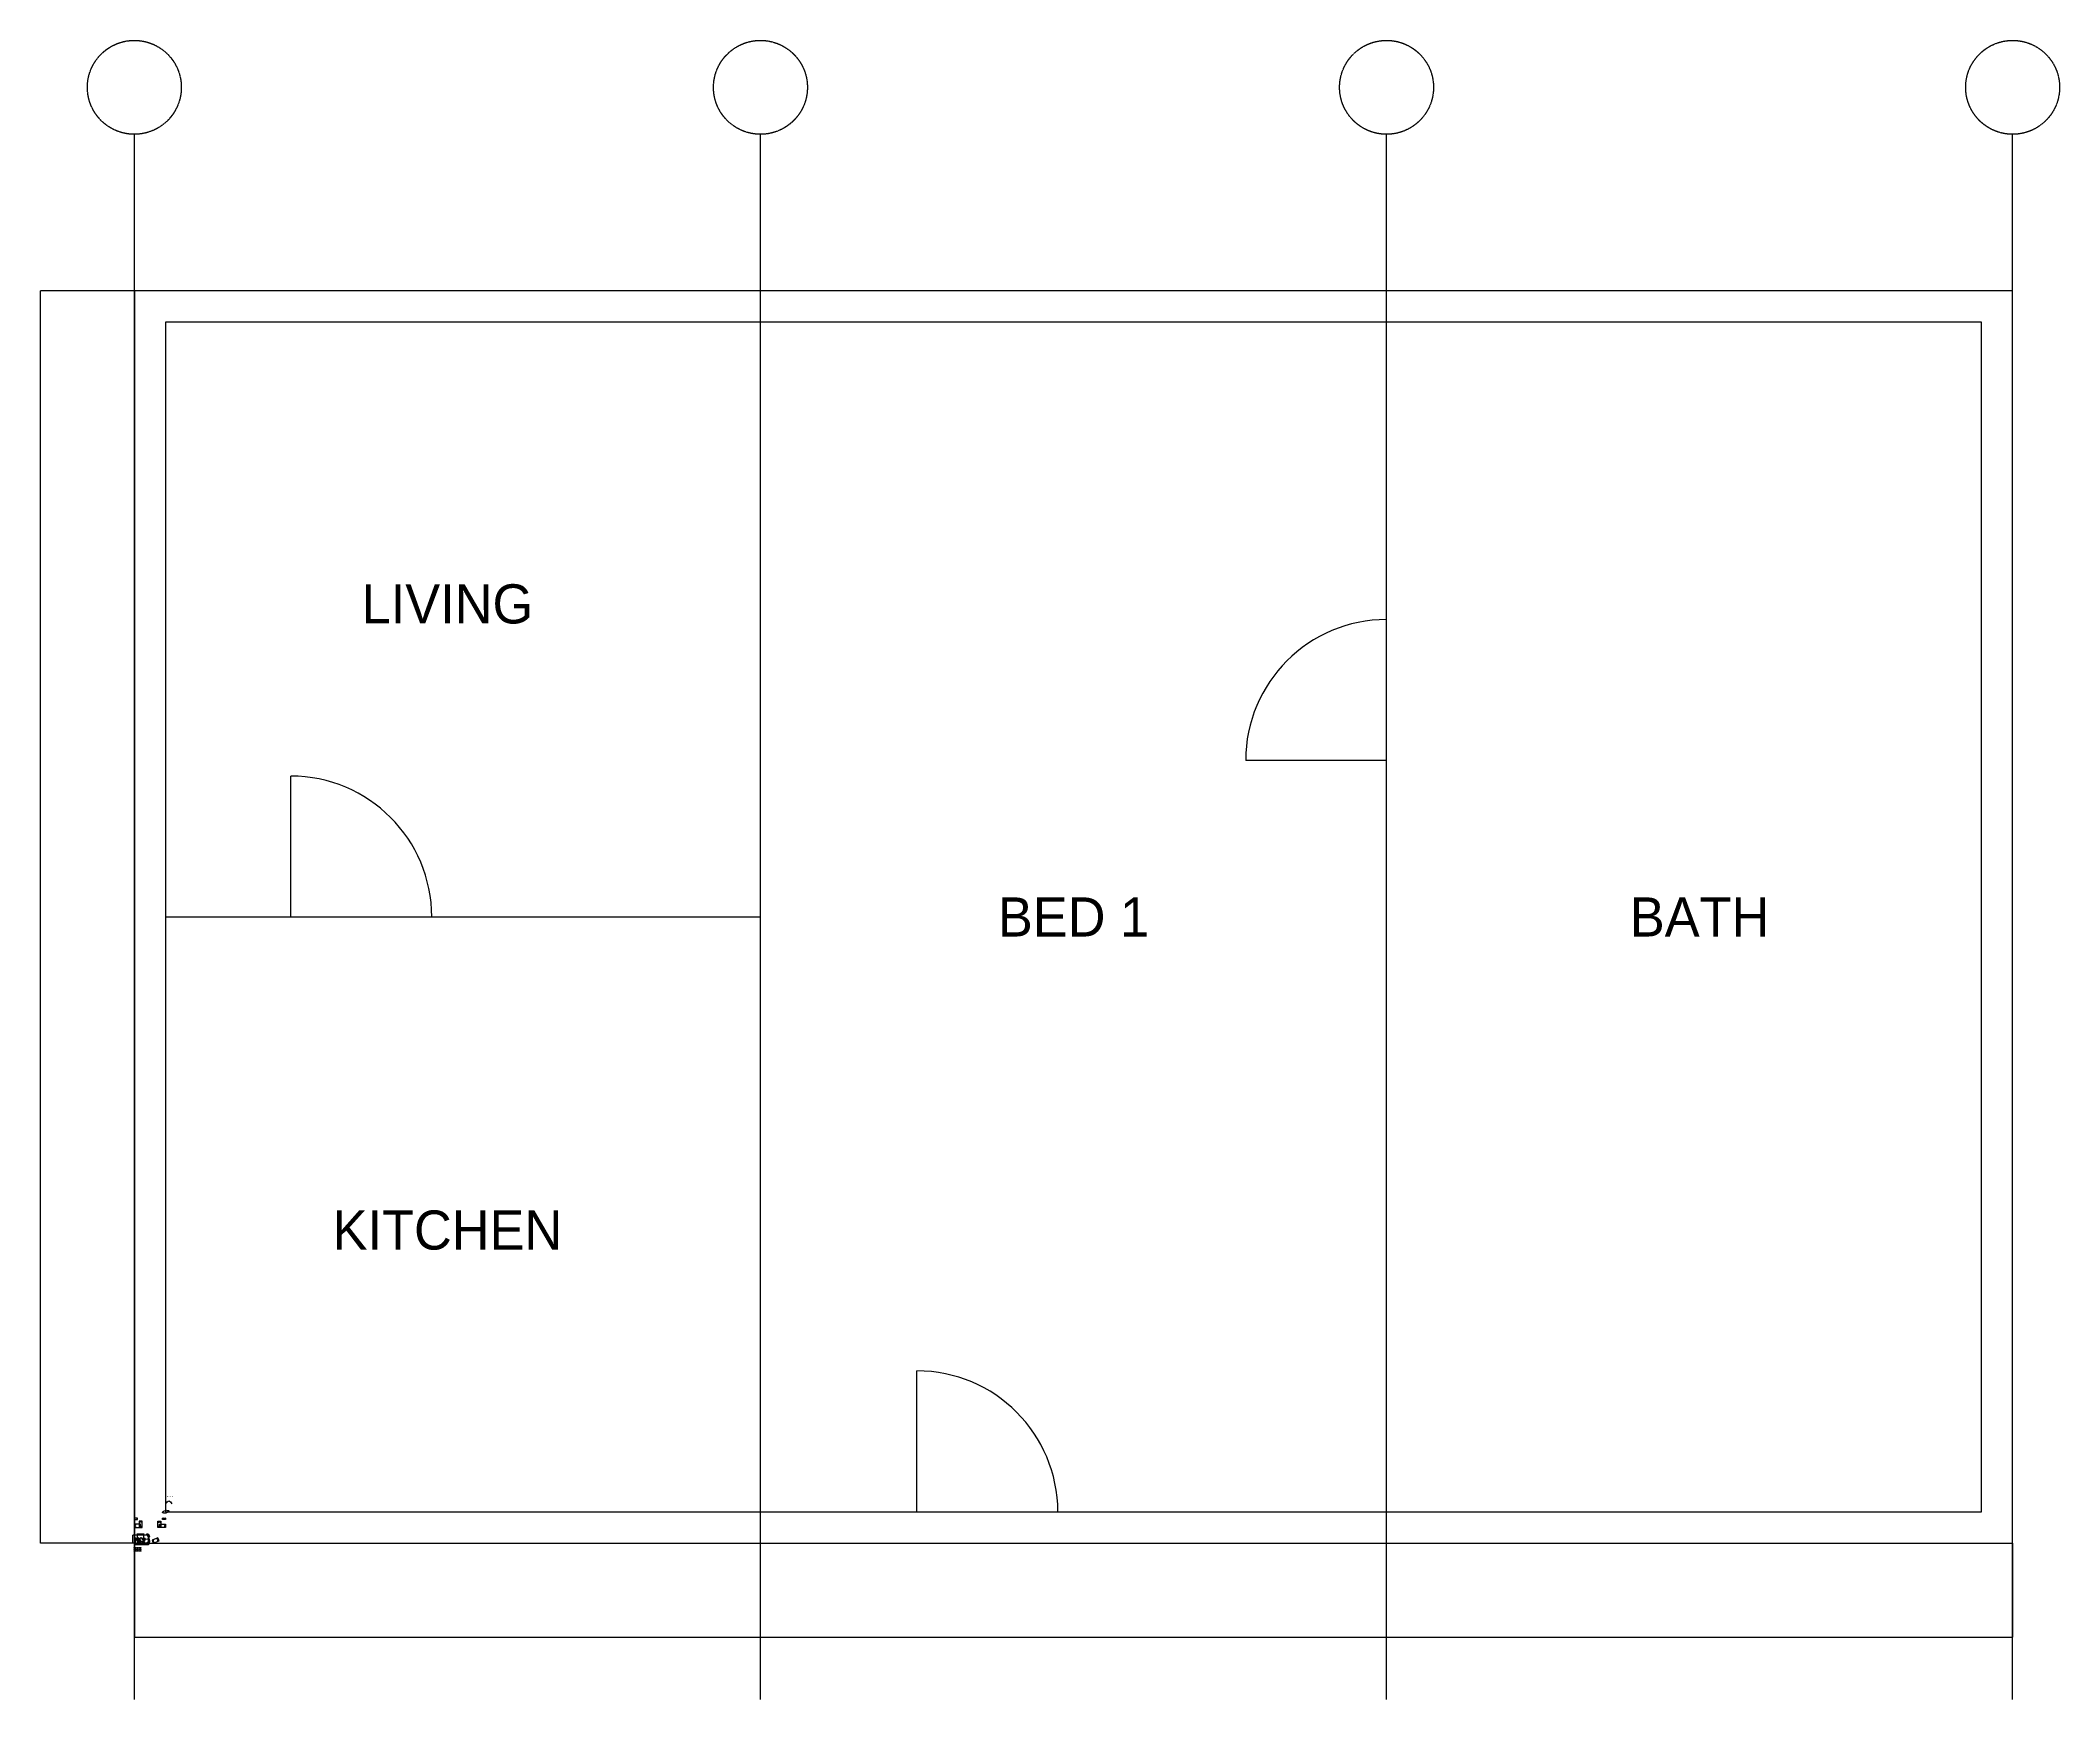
# Model space of a CAD drawing. Header units: metres. Extents: x -600 to 12300, y -1000 to 9600.
import ezdxf
from ezdxf.enums import TextEntityAlignment as Align

# ---------------------------------------------------------------- set-up
doc = ezdxf.new("R2010")
doc.units = ezdxf.units.M
doc.linetypes.add('CENTER', pattern=[5.08, 3.175, -0.635, 0.635, -0.635])
doc.linetypes.add('DASHED', pattern=[1.524, 1.27, -0.254])
for name, color, linetype in [('CENTER', 1, 'CENTER'), ('DIMS', 1, 'Continuous'), ('DOORS', 3, 'Continuous'), ('GRID', 8, 'DASHED'), ('HIDDEN', 5, 'Continuous'), ('OUTLINE', 7, 'Continuous'), ('P2D', 7, 'Continuous'), ('ROOMS', 2, 'Continuous'), ('WALLS', 7, 'Continuous'), ('WINDOWS', 4, 'Continuous')]:
    doc.layers.add(name, color=color, linetype=linetype)
doc.styles.add('OpenSansCondensed-Light', font='OpenSansCondensed-Light.ttf')
doc.dimstyles.new('EZ_CURVED', dxfattribs={"dimtxt": 0.25, "dimasz": 0.25, "dimexe": 0.375, "dimexo": 0.125, "dimgap": 0.1, "dimtad": 1, "dimlfac": 100, "dimzin": 12, "dimtxsty": 'OpenSansCondensed-Light', "dimcen": 2.5, "dimazin": 2, "dimtfac": 0.5, "dimtmove": 2, "dimatfit": 3, "dimarcsym": 2})
doc.dimstyles.new('EZ_RADIUS', dxfattribs={"dimtxt": 0.25, "dimasz": 0.25, "dimexe": 0.375, "dimexo": 0.125, "dimgap": 0.1, "dimtad": 1, "dimlfac": 100, "dimzin": 12, "dimtxsty": 'OpenSansCondensed-Light', "dimblk": 'CLOSEDBLANK', "dimcen": 0, "dimazin": 3, "dimtfac": 0.5, "dimtmove": 1, "dimatfit": 3})
doc.dimstyles.new('EZDXF', dxfattribs={"dimtxt": 0.25, "dimasz": 0.175, "dimexe": 0.375, "dimexo": 0.125, "dimgap": 0.1, "dimtad": 1, "dimlfac": 100, "dimzin": 12, "dimtxsty": 'OpenSansCondensed-Light', "dimblk": 'ARCHTICK', "dimcen": 2.5, "dimazin": 3, "dimtfac": 0.5, "dimtmove": 2, "dimatfit": 3})

# ---------------------------------------------------------------- blocks, each defined once
blk = doc.blocks.new('_ARCHTICK')
at = {"color": 0, "linetype": 'ByBlock', "const_width": 0.15}
blk.add_lwpolyline([(-0.5, -0.5), (0.5, 0.5)], dxfattribs=at)
blk = doc.blocks.new('*D8')
for p, q in [((80, 50), (84, 54)), ((84, 54), (94, 44)), ((90, 40), (94, 44))]:
    blk.add_line(p, q)
at = {"layer": 'Defpoints'}
for p in [(80, 50), (84, 54), (90, 40)]:
    blk.add_point(p, dxfattribs=at)
at = {"layer": 'DIMS', "xscale": 0.175, "yscale": 0.175}
for p, rotation in [((84, 54), 135), ((94, 44), 315)]:
    blk.add_blockref('_ARCHTICK', p, dxfattribs=dict(at, rotation=rotation))
at = {"layer": 'DIMS', "insert": (89, 49), "char_height": 0.25, "attachment_point": 5, "rotation": 315, "style": 'OpenSansCondensed-Light'}
blk.add_mtext('1414.21', dxfattribs=at)
blk = doc.blocks.new('_CLOSEDBLANK')
at = {"color": 0, "linetype": 'ByBlock'}
blk.add_lwpolyline([(-1, 0), (0, 0), (-1, 0)], close=True, dxfattribs=at)
blk = doc.blocks.new('*D9')
blk.add_line((87, 3), (88, 2))
at = {"layer": 'Defpoints'}
for p in [(80, 10), (87, 3)]:
    blk.add_point(p, dxfattribs=at)
at = {"layer": 'DIMS', "xscale": 0.25, "yscale": 0.25, "rotation": 135}
blk.add_blockref('_CLOSEDBLANK', (87, 3), dxfattribs=at)
at = {"layer": 'DIMS', "insert": (88, 2), "char_height": 0.25, "attachment_point": 5, "rotation": 315, "style": 'OpenSansCondensed-Light'}
blk.add_mtext('R1000', dxfattribs=at)
blk = doc.blocks.new('*D10')
blk.add_line((24, 21), (25, 20))
at = {"layer": 'Defpoints'}
for p in [(20, 25), (24, 21)]:
    blk.add_point(p, dxfattribs=at)
at = {"layer": 'DIMS', "xscale": 0.25, "yscale": 0.25, "rotation": 135}
blk.add_blockref('_CLOSEDBLANK', (24, 21), dxfattribs=at)
at = {"layer": 'DIMS', "insert": (25, 20), "char_height": 0.25, "attachment_point": 5, "rotation": 315, "style": 'OpenSansCondensed-Light'}
blk.add_mtext('%%c1200', dxfattribs=at)
blk = doc.blocks.new('BOLT')
for p, q in [((-3, 0), (3, 0)), ((0, -3), (0, 3))]:
    blk.add_line(p, q)
blk.add_circle((0, 0), 2)
blk = doc.blocks.new('PLATE')
for p, q in [((40, 20), (0, 20)), ((0, 20), (0, 0)), ((0, 0), (40, 0)), ((40, 0), (40, 20))]:
    blk.add_line(p, q)
for p in [(5, 15), (5, 5), (35, 15), (35, 5)]:
    blk.add_blockref('BOLT', p)
for tag, p, height in [('PARTNO', (2, 22), 2), ('MAT', (2, -4), 1.5)]:
    blk.add_attdef(tag, p, '', height=height)
blk = doc.blocks.new('FRAME')
at = {"xscale": 0.5, "yscale": 0.5}
blk.add_blockref('PLATE', (0, 50), dxfattribs=at)
blk.add_blockref('PLATE', (0, 0))
at = {"rotation": 90}
blk.add_blockref('PLATE', (50, 0), dxfattribs=at)

msp = doc.modelspace()

# ---------------------------------------------------------------- linework, layer by layer
at = {"const_width": 1.5, "elevation": 3}
msp.add_lwpolyline([(0, 50), (10, 50)], dxfattribs=at)
msp.add_lwpolyline([(0, 30), (1, 31.63597), (2, 33.09185), (3, 34.20735), (4, 34.85969), (5, 34.97704), (6, 34.54649), (7, 33.61543), (8, 32.28636), (9, 30.7056), (10, 29.04716), (11, 27.49361), (12, 26.21599), (13, 25.35493), (14, 25.00523), (15, 25.20538), (16, 25.93335), (17, 27.10901), (18, 28.60292), (19, 30.25064), (20, 31.87076), (21, 33.28493), (22, 34.33748), (23, 34.91254), (24, 34.94679), (25, 34.43647), (26, 33.43776), (27, 32.06059), (28, 30.45659), (29, 28.80232), (30, 27.27989), (31, 26.05692), (32, 25.26802), (33, 25.00005), (34, 25.2825), (35, 26.08429), (36, 27.31714), (37, 28.84533), (38, 30.50064), (39, 32.10084), (40, 33.46976), (41, 34.45671), (42, 34.95304), (43, 34.9041), (44, 34.3153), (45, 33.25144), (46, 31.82964), (47, 30.20642), (48, 28.56048), (49, 27.07301), (50, 25.90776), (51, 25.19301), (52, 25.00744), (53, 25.37149), (54, 26.24506), (55, 27.53201), (56, 29.09064), (57, 30.74939), (58, 32.32563), (59, 33.64586)])
msp.add_lwpolyline([(20, 0), (30, 0), (30, 10), (20, 10)], close=True)
msp.add_lwpolyline([(40, 0), (50, 0, 1), (50, 10), (40, 10, -0.5)], format="xyb", close=True)
msp.add_lwpolyline([(60, 0, 0.5, 2, 0), (70, 0, 1, 1, 0), (80, 0, 0.1, 0.1, 0)], format="xyseb")
msp.add_polyline3d([(0, 20, 0), (10, 20, 5), (20, 30, 10)])
msp.add_ellipse((200, 200), major_axis=(20, 5), ratio=0.4)
msp.add_open_spline([(200, 250), (206.66667, 260), (220, 280), (233.33333, 260), (240, 250)], degree=3)
at = {"layer": 'CENTER'}
for p, q in [((8, 25), (32, 25)), ((20, 13), (20, 37)), ((48, 25), (72, 25)), ((60, 13), (60, 37))]:
    msp.add_line(p, q, dxfattribs=at)
at = {"layer": 'DOORS'}
for p, q in [((8000, 5000), (7100, 5000)), ((1000, 4000), (1000, 4900)), ((5000, 200), (5000, 1100))]:
    msp.add_line(p, q, dxfattribs=at)
for centre, start, end in [((8000, 5000), 90, 180), ((1000, 4000), 0, 90), ((5000, 200), 0, 90)]:
    msp.add_arc(centre, 900, start, end, dxfattribs=at)
at = {"layer": 'GRID'}
for p, q in [((0, -1000), (0, 9000)), ((4000, -1000), (4000, 9000)), ((8000, -1000), (8000, 9000)), ((12000, -1000), (12000, 9000))]:
    msp.add_line(p, q, dxfattribs=at)
for centre in [(0, 9300), (4000, 9300), (8000, 9300), (12000, 9300)]:
    msp.add_circle(centre, 300, dxfattribs=at)
at = {"layer": 'HIDDEN'}
for centre in [(20, 25), (60, 25)]:
    msp.add_circle(centre, 9, dxfattribs=at)
at = {"layer": 'OUTLINE'}
for p, q in [((80, 50), (0, 50)), ((0, 50), (0, 0)), ((0, 0), (80, 0)), ((90, 10), (90, 40))]:
    msp.add_line(p, q, dxfattribs=at)
for centre in [(20, 25), (60, 25)]:
    msp.add_circle(centre, 6, dxfattribs=at)
for centre, start, end in [((80, 40), 0, 90), ((80, 10), 270, 0)]:
    msp.add_arc(centre, 10, start, end, dxfattribs=at)
at = {"layer": 'P2D'}
msp.add_lwpolyline([(0, 0), (10, 0), (10, 10)], dxfattribs=at)
at = {"layer": 'WALLS'}
for p, q in [((12000, 8000), (0, 8000)), ((0, 8000), (0, 0)), ((12000, 0), (12000, 8000)), ((11800, 7800), (200, 7800)), ((200, 7800), (200, 200)), ((4000, 200), (4000, 7800)), ((8000, 200), (8000, 7800)), ((11800, 200), (11800, 7800)), ((200, 4000), (4000, 4000)), ((200, 200), (11800, 200)), ((0, 0), (12000, 0))]:
    msp.add_line(p, q, dxfattribs=at)
at = {"layer": 'WINDOWS'}
for p, q in [((1500, 200), (2700, 200)), ((6000, 200), (7200, 200)), ((9500, 200), (10700, 200)), ((1500, 0), (2700, 0)), ((6000, 0), (7200, 0)), ((9500, 0), (10700, 0))]:
    msp.add_line(p, q, dxfattribs=at)

# ---------------------------------------------------------------- block references
msp.add_blockref('FRAME', (0, 100))
at = {"xscale": -1}
msp.add_blockref('FRAME', (200, 100), dxfattribs=at)
msp.add_blockref('PLATE', (0, 0)).add_auto_attribs({'PARTNO': 'P-100', 'MAT': 'S235'})
for p, rotation, values in [((60, 0), 10, {'PARTNO': 'P-101', 'MAT': 'S235'}), ((120, 0), 20, {'PARTNO': 'P-102', 'MAT': 'S235'})]:
    msp.add_blockref('PLATE', p, dxfattribs=dict(rotation=rotation)).add_auto_attribs(values)
at = {"row_count": 3, "column_count": 5, "row_spacing": 10, "column_spacing": 10}
msp.add_blockref('BOLT', (0, -50), dxfattribs=at)

# ---------------------------------------------------------------- texts
at = {"insert": (200, 300), "char_height": 5, "attachment_point": 1}
msp.add_mtext('Mixed drawing', dxfattribs=at)
at = {"layer": 'ROOMS'}
for s, p in [('LIVING', (2000, 6000)), ('BED 1', (6000, 4000)), ('BATH', (10000, 4000)), ('KITCHEN', (2000, 2000))]:
    msp.add_text(s, height=250, dxfattribs=at).set_placement(p, align=Align.MIDDLE_CENTER)

# ---------------------------------------------------------------- dimensions: what is measured, and where the dimension line sits
at = {"layer": 'DIMS'}
for base, p2 in [((-600, 0), (0, 8000)), ((-10, 0), (0, 50))]:
    msp.add_linear_dim(base=base, p1=(0, 0), p2=p2, angle=90, dimstyle='EZDXF', dxfattribs=at).render()
for base, p1, p2 in [((0, -600), (0, 0), (12000, 0)), ((0, -10), (0, 0), (90, 0)), ((20, 60), (20, 25), (60, 25))]:
    msp.add_linear_dim(base=base, p1=p1, p2=p2, dimstyle='EZDXF', dxfattribs=at).render()
dim = msp.add_diameter_dim_2p(p1=(15.75736, 29.24264), p2=(24.24264, 20.75736), dimstyle='EZ_RADIUS', dxfattribs=at)
dim.commit()
dim.dimension.update_dxf_attribs({"geometry": '*D10', "text_midpoint": (25.09117, 20.22703)})
msp.add_angular_dim_3p(base=(92.72792, 52.72792), center=(80, 40), p1=(90, 40), p2=(80, 50), dimstyle='EZ_CURVED', dxfattribs=at).render()
dim = msp.add_linear_dim(base=(83.53553, 53.53553), p1=(80, 50), p2=(90, 40), angle=315, dimstyle='EZDXF', dxfattribs=at)
dim.commit()
dim.dimension.update_dxf_attribs({"geometry": '*D8', "text_midpoint": (88.69463, 48.69463)})
dim = msp.add_radius_dim(center=(80, 10), mpoint=(87.07107, 2.92893), dimstyle='EZ_RADIUS', dxfattribs=at)
dim.commit()
dim.dimension.update_dxf_attribs({"geometry": '*D9', "text_midpoint": (87.9196, 2.3986)})

doc.saveas('drawing.dxf')
